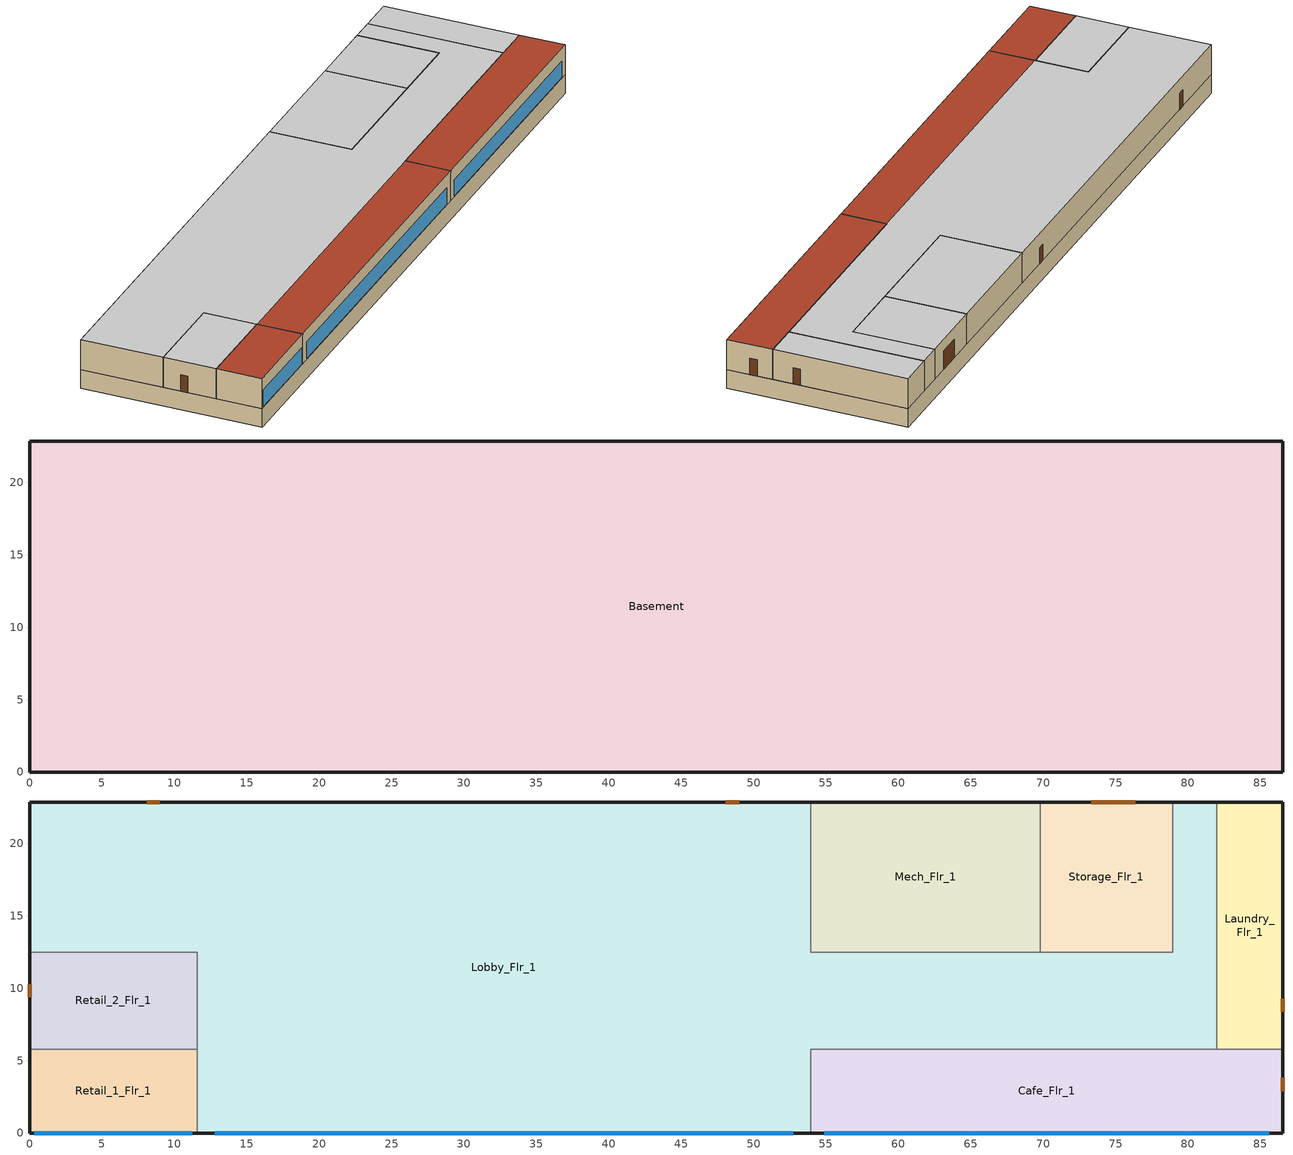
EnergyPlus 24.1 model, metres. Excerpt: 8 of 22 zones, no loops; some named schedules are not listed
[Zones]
Basement
 floor adiabatic (basement_floor): 86.56,22.86 86.56,0 0,0 0,22.86 z-2.44
 wall ground (Basement_Wall_East_Cfactor): 86.56,0 86.56,22.86 z-2.44:0
 wall ground (Basement_Wall_North_Cfactor): 86.56,22.86 0,22.86 z-2.44:0
 wall ground (Basement_Wall_South_Cfactor): 0,0 86.56,0 z-2.44:0
 wall ground (Basement_Wall_West_Cfactor): 0,22.86 0,0 z-2.44:0
Cafe_Flr_1
 floor to Basement (nonres_floor): 86.56,5.79 86.56,0 53.95,0 53.95,5.79 z0
 wall outside (nonres_ext_wall_grd): 53.95,0 86.56,0 86.56,5.79 z0:3.96
 wall to Lobby_Flr_1 (int_wall): 81.99,5.79 53.95,5.79 53.95,0 z0:3.96
 wall to Laundry_Flr_1 (int_wall): 86.56,5.79 81.99,5.79 z0:3.96
 window (NonresWindow_U_0.496_SHGC_0.25): 54.88,0 85.63,0 z0.15:2.28
 door (Swinging Door_con): 86.56,2.9 86.56,3.81 z0:2.13
 roof outside (nonres_roof): 53.95,5.79 53.95,0 86.56,0 86.56,5.79 z3.96
Laundry_Flr_1
 floor to Basement (nonres_floor): 86.56,22.86 86.56,5.79 81.99,5.79 81.99,22.86 z0
 wall outside (nonres_ext_wall_grd): 86.56,5.79 86.56,22.86 81.99,22.86 z0:3.96
 wall to Lobby_Flr_1 (int_wall): 81.99,22.86 81.99,5.79 z0:3.96
 door (Swinging Door_con): 86.56,8.36 86.56,9.28 z0:2.13
 ceiling adiabatic (nonres_floor_ceiling): 81.99,22.86 81.99,5.79 86.56,5.79 86.56,22.86 z3.96
Lobby_Flr_1
 floor to Basement (nonres_floor): 0,12.5 0,22.86 53.95,22.86 53.95,0 11.58,0 11.58,12.5 z0; 53.95,12.5 78.94,12.5 78.94,22.86 81.99,22.86 81.99,5.79 53.95,5.79 z0
 wall outside (nonres_ext_wall_grd): 53.95,22.86 0,22.86 0,12.5 / 11.58,0 53.95,0 / 81.99,22.86 78.94,22.86 z0:3.96
 wall to Mech_Flr_1 (int_wall): 69.8,12.5 53.95,12.5 53.95,22.86 z0:3.96
 wall to Retail_2_Flr_1 (int_wall): 0,12.5 11.58,12.5 11.58,5.79 z0:3.96
 wall to Retail_1_Flr_1 (int_wall): 11.58,5.79 11.58,0 z0:3.96
 wall to Storage_Flr_1 (int_wall): 78.94,22.86 78.94,12.5 69.8,12.5 z0:3.96
 window (NonresWindow_U_0.496_SHGC_0.25): 12.79,0 52.74,0 z0.15:2.28
 door (Swinging Door_con): 49,22.86 48.09,22.86 / 8.99,22.86 8.08,22.86 z0:2.13
 ceiling adiabatic (nonres_floor_ceiling): 0,12.5 11.58,12.5 11.58,5.79 81.99,5.79 81.99,22.86 78.94,22.86 78.94,12.5 53.95,12.5 53.95,22.86 0,22.86 z3.96
 roof outside (nonres_roof): 11.58,5.79 11.58,0 53.95,0 53.95,5.79 z3.96
Mech_Flr_1
 floor to Basement (nonres_floor): 69.8,22.86 69.8,12.5 53.95,12.5 53.95,22.86 z0
 wall outside (nonres_ext_wall_grd): 69.8,22.86 53.95,22.86 z0:3.96
 wall to Storage_Flr_1 (int_wall): 69.8,12.5 69.8,22.86 z0:3.96
 ceiling adiabatic (nonres_floor_ceiling): 53.95,22.86 53.95,12.5 69.8,12.5 69.8,22.86 z3.96
Retail_1_Flr_1
 floor to Basement (nonres_floor): 11.58,5.79 11.58,0 0,0 0,5.79 z0
 wall outside (nonres_ext_wall_grd): 0,5.79 0,0 11.58,0 z0:3.96
 wall to Retail_2_Flr_1 (int_wall): 11.58,5.79 0,5.79 z0:3.96
 window (NonresWindow_U_0.496_SHGC_0.25): 0.33,0 11.25,0 z0.15:2.28
 roof outside (nonres_roof): 0,5.79 0,0 11.58,0 11.58,5.79 z3.96
Retail_2_Flr_1
 floor to Basement (nonres_floor): 11.58,12.5 11.58,5.79 0,5.79 0,12.5 z0
 wall outside (nonres_ext_wall_grd): 0,12.5 0,5.79 z0:3.96
 door (Swinging Door_con): 0,10.28 0,9.37 z0:2.13
 ceiling adiabatic (nonres_floor_ceiling): 0,12.5 0,5.79 11.58,5.79 11.58,12.5 z3.96
Storage_Flr_1
 floor to Basement (nonres_floor): 78.94,22.86 78.94,12.5 69.8,12.5 69.8,22.86 z0
 wall outside (nonres_ext_wall_grd): 78.94,22.86 69.8,22.86 z0:3.96
 door (Overhead Door_con): 76.37,22.86 73.32,22.86 z0:2.44
 ceiling adiabatic (nonres_floor_ceiling): 69.8,22.86 69.8,12.5 78.94,12.5 78.94,22.86 z3.96
[Building]
HotelLarge: Loads convergence tolerance value=0.04; Maximum number of warmup days=25; Minimum number of warmup days=6; North axis=0; Solar distribution=FullInteriorAndExterior; Temperature convergence tolerance value=0.2; Terrain=City
[Site:GroundTemperature:FCfactorMethod]
January ground temperature=16; February ground temperature=11.9; March ground temperature=7.7; April ground temperature=4; May ground temperature=7.9; June ground temperature=13.8; July ground temperature=17.2; August ground temperature=20.8; September ground temperature=24.8; October ground temperature=26.1; November ground temperature=26.5; December ground temperature=22.5
[Site:Location]
Atlanta-Hartsfield.Jackson.Intl.AP_GA_USA WMO=722190: Elevation=313; Latitude=33.64; Longitude=-84.43; Time zone=-5
[Site:WaterMainsTemperature]
Annual average outdoor air temperature=16.6; Calculation method=Correlation; Maximum difference in monthly average outdoor air temperatures=22.5
[SizingPeriod:DesignDay] Barometric pressure=97621; Day of month=21; Daylight saving time indicator=No; Dry bulb temperature range modifier type=DefaultMultipliers; Humidity condition type=WetBulb; Rain indicator=No; Snow indicator=No
Name | Ashrae clear sky optical depth for beam irradiance taub | Ashrae clear sky optical depth for diffuse irradiance taud | Daily dry bulb temperature range | Day type | Maximum dry bulb temperature | Month | Solar model indicator | Wetbulb or dewpoint at maximum dry bulb | Wind direction | Wind speed | Sky clearness
Atlanta-Hartsfield.Jackson.Intl.AP_GA_USA Ann Clg .4% Condns DB=>MWB | 0.556 | 1.779 | 9.5 | SummerDesignDay | 34.4 | 7 | ASHRAETau | 23.5 | 300 | 4
Atlanta-Hartsfield.Jackson.Intl.AP_GA_USA Ann Htg 99.6% Condns DB |  |  | 0 | WinterDesignDay | -6.3 | 1 | ASHRAEClearSky | -6.3 | 320 | 5.3 | 0
[Construction]
InteriorFurnishings: Std Wood 6inch
NonresWindow_U_0.496_SHGC_0.25: Glazing Layer
Overhead Door_con: Overhead Door_con Panel
Swinging Door_con: Opaque Door panel_con
basement_floor: M10 200mm concrete block basement wall, CP02 CARPET PAD
int_wall: G01 13mm gypsum board, G01 13mm gypsum board
nonres_ext_wall_grd: 200mm Normalweight concrete wall, Nonres_Exterior_Wall_Insulation_grd, G01 13mm gypsum board
nonres_floor: Nonres_Floor_Insulation, 100mm Normalweight concrete floor, CP02 CARPET PAD
nonres_floor_ceiling: CP02 CARPET PAD, 100mm Normalweight concrete floor, Nonres_Floor_Insulation
nonres_roof: F13 Built-up roofing, Nonres_Roof_Insulation, F08 Metal surface
[Construction:CfactorUndergroundWall] C factor=6.47292; Height=2.439
Basement_Wall_East_Cfactor; Basement_Wall_North_Cfactor; Basement_Wall_South_Cfactor; Basement_Wall_West_Cfactor
[Material]
Name | Conductivity | Density | Roughness | Specific heat | Thickness | Solar absorptance | Thermal absorptance | Visible absorptance
100mm Normalweight concrete floor | 2.31 | 2322 | MediumRough | 832 | 0.1016
200mm Normalweight concrete wall | 2.31 | 2322 | MediumRough | 832 | 0.2032
F08 Metal surface | 45.28 | 7824 | Smooth | 500 | 0.0008
F13 Built-up roofing | 0.16 | 1120 | Rough | 1460 | 0.0095 | 0.45 | 0.75
G01 13mm gypsum board | 0.16 | 800 | Smooth | 1090 | 0.0127 | 0.7 | 0.9 | 0.5
M10 200mm concrete block basement wall | 1.326 | 1842 | MediumRough | 912 | 0.2032
Std Wood 6inch | 0.12 | 540 | MediumSmooth | 1210 | 0.15 | 0.7 | 0.9 | 0.7
[Material:NoMass] Solar absorptance=0.7; Thermal absorptance=0.9
Name | Roughness | Thermal resistance | Visible absorptance
CP02 CARPET PAD | VeryRough | 0.21648 | 0.8
Nonres_Exterior_Wall_Insulation_grd | MediumSmooth | 0.875558 | 0.7
Nonres_Floor_Insulation | MediumSmooth | 2.88292 | 0.7
Nonres_Roof_Insulation | MediumSmooth | 4.31889 | 0.7
Opaque Door panel_con | MediumRough | 0.101886 | 0.7
Overhead Door_con Panel | MediumRough | 0.20252 | 0.7
[WindowMaterial:SimpleGlazingSystem]
Glazing Layer: Solar heat gain coefficient=0.25; U factor=2.81642; Visible transmittance=0.275
[AvailabilityManager:NightCycle] Applicability schedule=Always_On; Control type=CycleOnAny; Cycling run time=1800; Cycling run time control type=FixedRunTime; Fan schedule=HVACOperationSchd; Thermostat tolerance=1
FLR_3_DOAS Availability Manager; PSZ_Kitchen Availability Manager; VAV WITH REHEAT Availability Manager
[Daylighting:Controls] Availability schedule=DaylightAvailSch; Daylighting method=SplitFlux; Glare calculation azimuth angle of view direction clockwise from zone y axis=180; Lighting control type=Stepped; Maximum allowable discomfort glare index=22; Minimum input power fraction for continuous or continuousoff dimming control=0.3; Minimum light output fraction for continuous or continuousoff dimming control=0.2; Number of stepped control steps=3; Probability lighting will be reset when needed in manual stepped control=1
Name | Daylighting reference point name 1 | Fraction of lights controlled by reference point 1 | Illuminance setpoint at reference point 1 | Daylighting reference point name 2 | Fraction of lights controlled by reference point 2 | Illuminance setpoint at reference point 2 | Glare calculation daylighting reference point | Zone or space
Cafe_Flr_1_DaylCtrl | Cafe_Flr_1_DaylRefPt1 | 0.39 | 215 | Cafe_Flr_1_DaylRefPt2 | 0.39 | 215 | Cafe_Flr_1_DaylRefPt1 | Cafe_Flr_1
Lobby_Flr_1_DaylCtrl | Lobby_Flr_1_DaylRefPt1 | 0.07 | 269 | Lobby_Flr_1_DaylRefPt2 | 0.07 | 269 | Lobby_Flr_1_DaylRefPt1 | Lobby_Flr_1
[ElectricEquipment] Design level calculation method=EquipmentLevel; End use subcategory=MiscPlug; Fraction latent=0; Fraction lost=0; Fraction radiant=0.5
Name | Design level | Schedule | Zone or zonelist or space or spacelist
Basement_MiscPlug_Equip | 10646.1 | BASEMENT_EQUIP_SCH | Basement
Cafe_Flr_1_MiscPlug_Equip | 1016.08 | BLDG_EQUIP_SCH | Cafe_Flr_1
Laundry_Flr_1_MiscPlug_Equip | 4813.47 | BLDG_EQUIP_SCH | Laundry_Flr_1
Lobby_Flr_1_MiscPlug_Equip | 10557.1 | BLDG_EQUIP_SCH | Lobby_Flr_1
Mech_Flr_1_MiscPlug_Equip | 883.6283 | BLDG_EQUIP_SCH | Mech_Flr_1
Retail_1_Flr_1_MiscPlug_Equip | 721.6879 | BLDG_EQUIP_SCH | Retail_1_Flr_1
Retail_2_Flr_1_MiscPlug_Equip | 835.7173 | BLDG_EQUIP_SCH | Retail_2_Flr_1
Storage_Flr_1_MiscPlug_Equip | 254.9024 | BLDG_EQUIP_SCH | Storage_Flr_1
[ElectricLoadCenter:Transformer]
Transformer 1: Availability schedule=Always_On; Conductor material=Aluminum; Consider transformer loss for utility cost=Yes; Fraction of eddy current losses=0.1; Full load temperature rise=150; Meter name 1=Wired_LTG_Electricity; Meter name 2=InteriorEquipment:Electricity; Nameplate efficiency=0.983; Per unit load for nameplate efficiency=0.35; Performance input method=NominalEfficiency; Phase=3; Rated capacity=150000; Reference temperature for nameplate efficiency=75; Transformer usage=PowerInFromGrid
[EnergyManagementSystem:Actuator] Actuated component control type=Schedule Value; Actuated component type=Schedule:Compact
Name | Actuated component unique
N_LivingUnit_CLGSETP_Actuator | OBCReset_N_OccGuestRoom_ClgSP_Sch_30min
N_LivingUnit_HTGSETP_Actuator | OBCReset_N_OccGuestRoom_HtgSP_Sch_30min
S_LivingUnit_CLGSETP_Actuator | OBCReset_S_OccGuestRoom_ClgSP_Sch_30min
S_LivingUnit_HTGSETP_Actuator | OBCReset_S_OccGuestRoom_HtgSP_Sch_30min
[EnergyManagementSystem:GlobalVariable]
EnergyManagementSystem:GlobalVariable 1: Wired_LTG
EnergyManagementSystem:GlobalVariable 2: timesteps_after_doorshut_south
EnergyManagementSystem:GlobalVariable 3: timesteps_after_doorshut_north
[EnergyManagementSystem:OutputVariable] Update frequency=ZoneTimestep
Name | Ems variable | Type of data in variable | Units
Wired_LTG | Wired_LTG | Summed | J
timesteps_after_doorshut_north | timesteps_after_doorshut_north | Averaged
timesteps_after_doorshut_south | timesteps_after_doorshut_south | Averaged
[EnergyManagementSystem:Program]
Door_Switch_Enabled_Thermostat_Reset_Program_N_LivingUnit: IF (N_Sliding_Door_Ventilation_Sensor > 0); SET timesteps_after_doorshut_north = 0; SET N_LivingUnit_CLGSETP_Actuator = 32.22; SET N_LivingUnit_HTGSETP_Actuator = 12.78; ELSEIF N_LivingUnit_CLGSETP_Actuator > 24.4; SET timesteps_after_doorshut_north = timesteps_after_doorshut_north + 1; IF timesteps_after_doorshut_north == 1; SET N_LivingUnit_CLGSETP_Actuator = 30; SET N_LivingUnit_HTGSETP_Actuator = 14; ELSEIF timesteps_after_doorshut_north == 2; SET N_LivingUnit_CLGSETP_Actuator = 28; SET N_LivingUnit_HTGSETP_Actuator = 16; ELSEIF timesteps_after_doorshut_north == 3; SET N_LivingUnit_CLGSETP_Actuator = 26; SET N_LivingUnit_HTGSETP_Actuator = 18; ELSEIF timesteps_after_doorshut_north == 4; SET N_LivingUnit_CLGSETP_Actuator = 25; SET N_LivingUnit_HTGSETP_Actuator = 20; SET N_LivingUnit_CLGSETP_Actuator = null; SET N_LivingUnit_HTGSETP_Actuator = null; ENDIF; ELSE; SET timesteps_after_doorshut_north = 0; SET N_LivingUnit_CLGSETP_Actuator = null; SET N_LivingUnit_HTGSETP_Actuator = null; ENDIF
Door_Switch_Enabled_Thermostat_Reset_Program_S_LivingUnit: IF (S_Sliding_Door_Ventilation_Sensor > 0); SET timesteps_after_doorshut_south = 0; SET S_LivingUnit_CLGSETP_Actuator = 32.22; SET S_LivingUnit_HTGSETP_Actuator = 12.78; ELSEIF S_LivingUnit_CLGSETP_Actuator > 24.4; SET timesteps_after_doorshut_south = timesteps_after_doorshut_south + 1; IF timesteps_after_doorshut_south == 1; SET S_LivingUnit_CLGSETP_Actuator = 30; SET S_LivingUnit_HTGSETP_Actuator = 14; ELSEIF timesteps_after_doorshut_south == 2; SET S_LivingUnit_CLGSETP_Actuator = 28; SET S_LivingUnit_HTGSETP_Actuator = 16; ELSEIF timesteps_after_doorshut_south == 3; SET S_LivingUnit_CLGSETP_Actuator = 26; SET S_LivingUnit_HTGSETP_Actuator = 18; ELSEIF timesteps_after_doorshut_south == 4; SET S_LivingUnit_CLGSETP_Actuator = 25; SET S_LivingUnit_HTGSETP_Actuator = 20; SET S_LivingUnit_CLGSETP_Actuator = null; SET S_LivingUnit_HTGSETP_Actuator = null; ENDIF; ELSE; SET timesteps_after_doorshut_south = 0; SET S_LivingUnit_CLGSETP_Actuator = null; SET S_LivingUnit_HTGSETP_Actuator = null; ENDIF
Transformer_Load_Prog: SET Wired_LTG = Facility_Int_LTG*0.0352
init_timesteps_after_doorshut: SET timesteps_after_doorshut_south = 0; SET timesteps_after_doorshut_north = 0
[EnergyManagementSystem:ProgramCallingManager]
Door_Switch_Enabled_Thermostat_Reset: BeginTimestepBeforePredictor; Door_Switch_Enabled_Thermostat_Reset_Program_N_LivingUnit; Door_Switch_Enabled_Thermostat_Reset_Program_S_LivingUnit
Transformer_Load_Prog_Manager: AfterPredictorAfterHVACManagers; Transformer_Load_Prog
init_timesteps_after_doorshut_south_Program Manager: BeginNewEnvironment; init_timesteps_after_doorshut
[EnergyManagementSystem:Sensor]
Facility_Int_LTG: Output variable or output meter=InteriorLights:Electricity
[Exterior:FuelEquipment] Fuel use type=Electricity
Name | Design level | End use subcategory | Schedule
Elevator_Lift_Running | 299258 | ElevatorLift | elevator_running_sch
Elevator_Lift_Standby | 9468 | ElevatorLift | elevator_standby_sch
Elevators_Lights_Fan | 376 | ElevatorLightsFan | ELEV_LIGHT_FAN_SCH_ADD_DF
[Exterior:Lights]
Exterior Facade Lighting: Control option=AstronomicalClock; Design level=16690.39; End use subcategory=General; Schedule=Exterior_Lgt_ALWAYS_ON
[GasEquipment]
Laundry_Flr_1_MiscGas_Equip: Design level=41817.4; Design level calculation method=EquipmentLevel; End use subcategory=Laundry; Fraction latent=0; Fraction lost=0; Fraction radiant=0.5; Schedule=BLDG_EQUIP_SCH; Zone or zonelist or space or spacelist=Laundry_Flr_1
[InternalMass] Construction=InteriorFurnishings
Name | Zone or zonelist | Surface area
Basement_InternalMass_1 | Basement | 3957.66
Cafe_Flr_1_InternalMass_1 | Cafe_Flr_1 | 377.7238
Laundry_Flr_1_InternalMass_1 | Laundry_Flr_1 | 156.0789
Lobby_Flr_1_InternalMass_1 | Lobby_Flr_1 | 2616.37
Mech_Flr_1_InternalMass_1 | Mech_Flr_1 | 328.4864
Retail_1_Flr_1_InternalMass_1 | Retail_1_Flr_1 | 134.1427
Retail_2_Flr_1_InternalMass_1 | Retail_2_Flr_1 | 155.3378
Storage_Flr_1_InternalMass_1 | Storage_Flr_1 | 189.5185
[Lights] Design level calculation method=Watts/Area; End use subcategory=LightsWired; Fraction radiant=0.7; Fraction replaceable=1; Fraction visible=0.2; Return air fraction=0; Return air fraction calculated from plenum temperature=No
Name | Schedule | Watts per floor area | Zone or zonelist or space or spacelist
Basement_Lights | ltg_sch_basement | 10.32546 | Basement
Cafe_Flr_1_Lights | ltg_sch_dining | 11.51737 | Cafe_Flr_1
Laundry_Flr_1_Lights | ltg_sch_laundry | 6.45834 | Laundry_Flr_1
Lobby_Flr_1_Lights | ltg_sch_lobby | 9.68751 | Lobby_Flr_1
Mech_Flr_1_Lights | ltg_sch_mechanic | 4.52084 | Mech_Flr_1
Retail_1_Flr_1_Lights | ltg_sch_retail | 13.56251 | Retail_1_Flr_1
Retail_2_Flr_1_Lights | ltg_sch_retail | 13.56251 | Retail_2_Flr_1
Storage_Flr_1_Lights | ltg_sch_storage | 7.70049 | Storage_Flr_1
[People] Activity level schedule=ACTIVITY_SCH; Air velocity schedule=AIR_VELO_SCH; Clothing insulation calculation method=ClothingInsulationSchedule; Clothing insulation schedule=CLOTHING_SCH; Enable ashrae 55 comfort warnings=No; Fraction radiant=0.3; Mean radiant temperature calculation type=EnclosureAveraged; Number of people calculation method=People; Number of people schedule=BLDG_OCC_SCH; Sensible heat fraction=Autocalculate; Thermal comfort model 1 type=Fanger; Work efficiency schedule=WORK_EFF_SCH
Name | Number of people | Zone or zonelist or space or spacelist
Basement People | 106.499 | Basement
Cafe_Flr_1 People | 142.3 | Cafe_Flr_1
Laundry_Flr_1 People | 8.4 | Laundry_Flr_1
Lobby_Flr_1 People | 422.435 | Lobby_Flr_1
MECH_FLR_1 People | 2.652 | MECH_FLR_1
Retail_1_Flr_1 People | 10.829 | Retail_1_Flr_1
Retail_2_Flr_1 People | 12.54 | Retail_2_Flr_1
STORAGE_FLR_1 People | 2.04 | STORAGE_FLR_1
[Zone] Ceiling height=-9999; Floor area=Autocalculate; Multiplier=1; Part of total floor area=Yes; Type=1
Name | Volume
Basement | 4826.41
Cafe_Flr_1 | 748.3463
Laundry_Flr_1 | 309.2236
Lobby_Flr_1 | 5183.56
Mech_Flr_1 | 650.7972
Retail_1_Flr_1 | 265.7636
Retail_2_Flr_1 | 307.7552
Storage_Flr_1 | 375.4741
[ZoneInfiltration:DesignFlowRate] Constant term coefficient=1; Design flow rate calculation method=Flow/ExteriorWallArea; Flow rate per exterior surface area=0.000569572; Schedule=INFIL_QUARTER_ON_SCH; Temperature term coefficient=0; Velocity squared term coefficient=0; Velocity term coefficient=0
Name | Zone or zonelist or space or spacelist
Cafe_Flr_1_Infiltration | Cafe_Flr_1
Laundry_Flr_1_Infiltration | Laundry_Flr_1
Lobby_Flr_1_Infiltration | Lobby_Flr_1
Mech_Flr_1_Infiltration | Mech_Flr_1
Retail_1_Flr_1_Infiltration | Retail_1_Flr_1
Retail_2_Flr_1_Infiltration | Retail_2_Flr_1
Storage_Flr_1_Infiltration | Storage_Flr_1
[Schedule:Compact]
BASEMENT_EQUIP_SCH: Through: 12/31, For: Weekdays, Until: 01:00, 0.285724, Until: 02:00, 0.238104, Until: 05:00, 0.190483, Until: 06:00, 0.285724, Until: 07:00, 0.476207, Until: 08:00, 0.571449, Until: 10:00, 0.476207, Until: 18:00, 0.333345, Until: 19:00, 0.66669, Until: 20:00, 0.857173, Until: 21:00, 0.904794, Until: 22:00, 0.857173, Until: 23:00, 0.66669, Until: 24:00, 0.380966, For: Saturday, Until: 02:00, 0.285724, Until: 06:00, 0.190483, Until: 08:00, 0.380966, Until: 10:00, 0.476207, Until: 11:00, 0.380966, Until: 18:00, 0.333345, Until: 19:00, 0.66669, Until: 22:00, 0.761931, Until: 23:00, 0.66669, Until: 24:00, 0.380966, For: SummerDesignDay, Until: 24:00, 1, For: WinterDesignDay, Until: 24:00, 0, For: Sunday Holidays AllOtherDays, Until: 02:00, 0.380966, Until: 06:00, 0.285724, Until: 07:00, 0.380966, Until: 09:00, 0.476207, Until: 13:00, 0.380966, Until: 18:00, 0.285724, Until: 19:00, 0.571449, Until: 20:00, 0.761931, Until: 21:00, 0.857173, Until: 22:00, 0.66669, Until: 23:00, 0.571449, Until: 24:00, 0.380966
BLDG_EQUIP_SCH: Through: 12/31, For: Weekdays, Until: 01:00, 0.3, Until: 02:00, 0.25, Until: 05:00, 0.2, Until: 06:00, 0.3, Until: 07:00, 0.5, Until: 08:00, 0.6, Until: 10:00, 0.5, Until: 18:00, 0.35, Until: 19:00, 0.7, Until: 20:00, 0.9, Until: 21:00, 0.95, Until: 22:00, 0.9, Until: 23:00, 0.7, Until: 24:00, 0.4, For: Saturday, Until: 02:00, 0.3, Until: 06:00, 0.2, Until: 08:00, 0.4, Until: 10:00, 0.5, Until: 11:00, 0.4, Until: 18:00, 0.35, Until: 19:00, 0.7, Until: 22:00, 0.8, Until: 23:00, 0.7, Until: 24:00, 0.4, For: SummerDesignDay, Until: 24:00, 1, For: WinterDesignDay, Until: 24:00, 0, For: Sunday Holidays AllOtherDays, Until: 02:00, 0.4, Until: 06:00, 0.3, Until: 07:00, 0.4, Until: 09:00, 0.5, Until: 13:00, 0.4, Until: 18:00, 0.3, Until: 19:00, 0.6, Until: 20:00, 0.8, Until: 21:00, 0.9, Until: 22:00, 0.7, Until: 23:00, 0.6, Until: 24:00, 0.4
DaylightAvailSch: Through: 12/31, For: SummerDesignDay WinterDesignDay, Until: 24:00, 0, For: AllOtherDays, Until: 24:00, 1
